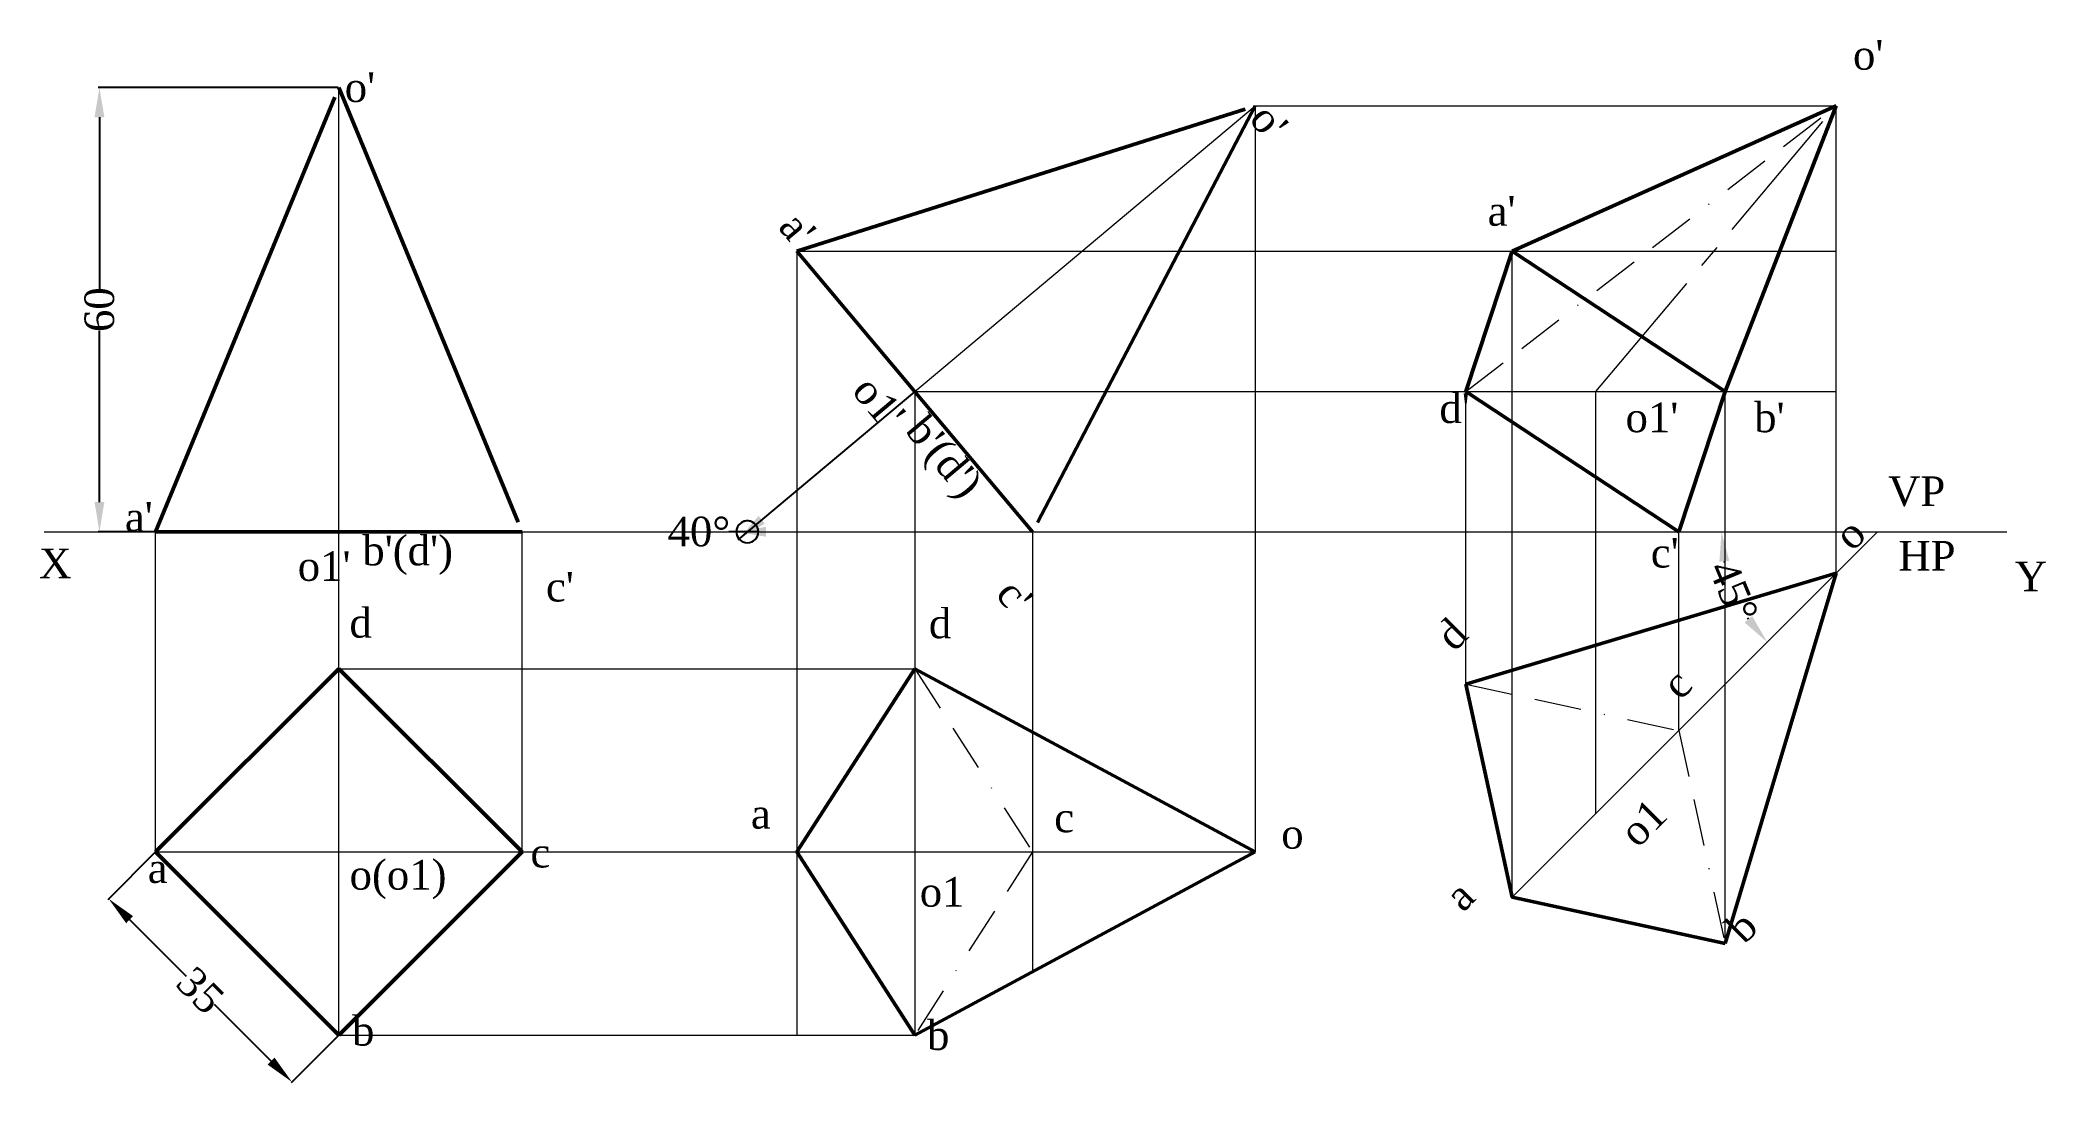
# Paper-space layout 'solid3' of a CAD drawing. Header units: millimetres. Extents: x 5 to 276, y 3 to 144.
import ezdxf

# ---------------------------------------------------------------- set-up
doc = ezdxf.new("R2010")
doc.units = ezdxf.units.MM
for name, pattern in [('BORDER2', [22.225, 6.35, -3.175, 6.35, -3.175, 0, -3.175]), ('CENTER2', [28.575, 19.05, -3.175, 3.175, -3.175]), ('CENTERX2', [101.6, 63.5, -12.7, 12.7, -12.7])]:
    doc.linetypes.add(name, pattern=pattern)
for name, color, linetype, lineweight in [('axes', 250, 'BORDER2', 5), ('center line', 250, 'CENTER2', 5), ('projection line', 250, 'Continuous', 5), ('text', 212, 'CENTERX2', 5), ('visible line', 5, 'CENTERX2', 50), ('xy', 1, 'Continuous', 15)]:
    doc.layers.add(name, color=color, linetype=linetype, lineweight=lineweight)
doc.styles.get("Standard").update_dxf_attribs({"font": 'times.ttf', "height": 4})
doc.dimstyles.get("Standard").update_dxf_attribs({"dimtxt": 4, "dimasz": 4, "dimexe": 0.18, "dimexo": 0.0625, "dimgap": 0.09, "dimtad": 0, "dimtoh": 1, "dimdec": 0, "dimzin": 0, "dimdsep": 46, "dimtxsty": 'Standard', "dimcen": 0.09, "dimadec": 0, "dimazin": 0, "dimtfac": 1, "dimtdec": 0, "dimtofl": 0, "dimtmove": 0, "dimatfit": 3, "dimfxl": 1, "dimtolj": 1, "dimtzin": 0, "dimarcsym": 0})

# ---------------------------------------------------------------- blocks, each defined once
blk = doc.blocks.new('*D125')
at = {"layer": 'Defpoints', "color": 0, "transparency": 16777216}
for p in [(168.9, 135.06), (122.94, 96.49), (5.42, 77.54), (99.02, 76.87), (270.41, 77.54)]:
    blk.add_point(p, dxfattribs=at)
at = {"layer": 'projection line', "color": 0, "lineweight": -2, "transparency": 16777216}
for p, q in [((122.89, 96.45), (99.07, 76.47)), ((101.83, 77.54), (97.83, 77.54))]:
    blk.add_line(p, q, dxfattribs=at)
for start, end in [(0, 180), (40, 220), (180, 0)]:
    blk.add_arc((100.35, 77.54), 1.48, start, end, dxfattribs=at)
at = {"layer": 'projection line', "color": 0, "transparency": 16777216}
for points in [[(102.7, 78.64), (101.85, 79.67), (99.21, 76.58)], [(102.86, 76.87), (102.86, 78.2), (98.86, 77.54)]]:
    blk.add_solid(points, dxfattribs=at)
at = {"layer": 'projection line', "color": 0, "transparency": 16777216, "insert": (93.8, 77.54), "char_height": 4, "attachment_point": 5}
blk.add_mtext('\\A1;40°', dxfattribs=at)
blk = doc.blocks.new('*D126')
at = {"layer": 'Defpoints', "color": 0, "transparency": 16777216}
for p in [(5.42, 77.54), (270.41, 77.54), (232.58, 72.08), (247.35, 71.94), (203.6, 28.19)]:
    blk.add_point(p, dxfattribs=at)
at = {"layer": 'projection line', "color": 0, "lineweight": -2, "transparency": 16777216}
for start, end in [(190.8857, 191.4949), (213.5051, 214.1143)]:
    blk.add_arc((252.95, 77.54), 21.09, start, end, dxfattribs=at)
at = {"layer": 'projection line', "color": 0, "transparency": 16777216}
for points in [[(231.58, 73.49), (232.91, 73.62), (231.87, 77.54)], [(236.01, 66.14), (234.98, 65.29), (238.04, 62.63)]]:
    blk.add_solid(points, dxfattribs=at)
at = {"layer": 'projection line', "color": 0, "transparency": 16777216, "insert": (233.47, 69.47), "char_height": 4, "attachment_point": 5, "rotation": 292.5}
blk.add_mtext('\\A1;45°', dxfattribs=at)
blk = doc.blocks.new('*D127')
at = {"layer": 'Defpoints', "color": 0, "transparency": 16777216}
for p in [(12.87, 137.54), (45.18, 137.54), (45.18, 77.54)]:
    blk.add_point(p, dxfattribs=at)
at = {"layer": 'projection line', "color": 0, "lineweight": -2, "transparency": 16777216}
for p, q in [((45.12, 137.54), (12.69, 137.54)), ((12.87, 133.54), (12.87, 110.35)), ((12.87, 81.54), (12.87, 104.73)), ((45.12, 77.54), (12.69, 77.54))]:
    blk.add_line(p, q, dxfattribs=at)
at = {"layer": 'projection line', "color": 0, "transparency": 16777216}
for points in [[(12.2, 133.54), (13.53, 133.54), (12.87, 137.54)], [(12.2, 81.54), (13.53, 81.54), (12.87, 77.54)]]:
    blk.add_solid(points, dxfattribs=at)
at = {"layer": 'projection line', "color": 0, "transparency": 16777216, "insert": (12.87, 107.54), "char_height": 4, "attachment_point": 5, "rotation": 90}
blk.add_mtext('\\A1;60', dxfattribs=at)
blk = doc.blocks.new('*D128')
at = {"layer": 'Defpoints', "color": 0, "transparency": 16777216}
for p in [(20.43, 34.29), (45.18, 9.54), (38.86, 3.21)]:
    blk.add_point(p, dxfattribs=at)
at = {"layer": 'projection line', "color": 0, "lineweight": -2, "transparency": 16777216}
for p, q in [((20.39, 34.24), (13.98, 27.84)), ((16.94, 25.14), (24.56, 17.52)), ((36.03, 6.04), (28.42, 13.66)), ((45.14, 9.49), (38.73, 3.09))]:
    blk.add_line(p, q, dxfattribs=at)
at = {"layer": 'projection line', "color": 0, "transparency": 16777216}
for points in [[(17.41, 25.61), (16.47, 24.66), (14.11, 27.96)], [(36.5, 6.51), (35.56, 5.57), (38.86, 3.21)]]:
    blk.add_solid(points, dxfattribs=at)
at = {"layer": 'projection line', "color": 0, "transparency": 16777216, "insert": (26.49, 15.59), "char_height": 4, "attachment_point": 5, "rotation": 315}
blk.add_mtext('\\A1;35', dxfattribs=at)

psp = doc.layouts.new('solid3')

# ---------------------------------------------------------------- linework, layer by layer
at = {"layer": 'axes'}
for p, q in [((197.35, 96.49), (247.35, 135.06)), ((122.94, 59.03), (138.85, 34.29)), ((197.35, 56.94), (226.1, 50.69)), ((226.1, 50.69), (232.35, 21.94)), ((138.85, 34.29), (122.94, 9.54))]:
    psp.add_line(p, q, dxfattribs=at)
at = {"layer": 'center line'}
for p, q in [((214.92, 96.49), (247.35, 135.06)), ((203.6, 28.19), (247.35, 71.94)), ((107.03, 34.29), (168.9, 34.29))]:
    psp.add_line(p, q, dxfattribs=at)
at = {"layer": 'projection line'}
for p, q in [((45.18, 77.54), (45.18, 137.54)), ((122.94, 96.49), (168.9, 135.06)), ((168.9, 135.06), (168.9, 34.29)), ((168.9, 135.06), (247.35, 135.06)), ((247.35, 71.94), (247.35, 135.06)), ((107.03, 115.45), (107.03, 9.54)), ((107.03, 115.45), (247.35, 115.45)), ((203.6, 28.19), (203.6, 115.45)), ((122.94, 96.49), (122.94, 9.54)), ((122.94, 96.49), (247.35, 96.49)), ((197.35, 56.94), (197.35, 96.49)), ((214.92, 39.5), (214.92, 96.49)), ((232.35, 21.94), (232.35, 96.49)), ((20.43, 34.29), (20.43, 77.54)), ((45.18, 9.54), (45.18, 77.54)), ((69.93, 34.29), (69.93, 77.54)), ((138.85, 77.54), (138.85, 18.1)), ((252.95, 77.54), (203.45, 28.04)), ((226.1, 50.69), (226.1, 77.54)), ((45.18, 59.03), (122.94, 59.03)), ((20.43, 34.29), (20.43, 55.91)), ((20.43, 34.29), (69.93, 34.29)), ((69.93, 34.29), (168.9, 34.29)), ((45.18, 9.54), (122.94, 9.54))]:
    psp.add_line(p, q, dxfattribs=at)
at = {"layer": 'visible line'}
for p, q in [((20.43, 77.54), (45.18, 137.54)), ((45.18, 137.54), (69.93, 77.54)), ((107.03, 115.45), (168.9, 135.06)), ((168.9, 135.06), (138.85, 77.54)), ((203.6, 115.45), (247.35, 135.06)), ((247.35, 135.06), (232.35, 96.49)), ((138.85, 77.54), (107.03, 115.45)), ((197.35, 96.49), (203.6, 115.45)), ((203.6, 115.45), (232.35, 96.49)), ((226.1, 77.54), (197.35, 96.49)), ((232.35, 96.49), (226.1, 77.54)), ((69.93, 77.54), (20.43, 77.54)), ((247.35, 71.94), (197.35, 56.94)), ((232.35, 21.94), (247.35, 71.94)), ((122.94, 59.03), (107.03, 34.29)), ((168.9, 34.29), (122.94, 59.03)), ((197.35, 56.94), (203.6, 28.19)), ((107.03, 34.29), (122.94, 9.54)), ((122.94, 9.54), (168.9, 34.29)), ((203.6, 28.19), (232.35, 21.94))]:
    psp.add_line(p, q, dxfattribs=at)
psp.add_lwpolyline([(20.43, 34.29), (45.18, 9.54), (69.93, 34.29), (45.18, 59.03)], close=True, dxfattribs=at)
at = {"layer": 'xy'}
psp.add_line((5.42, 77.54), (270.41, 77.54), dxfattribs=at)

# ---------------------------------------------------------------- texts
at = {"layer": 'text'}
for s, p in [("o'", (249.62, 139.96)), ("o'", (45.98, 135.6)), ("a'", (200.29, 118.88)), ("d'", (193.78, 92.23)), ("o1'", (218.91, 90.99)), ("b'", (236.28, 90.99)), ('VP', (254.35, 81.02)), ("a'", (16.3, 77.54)), ("b'(d')", (48.36, 73)), ("c'", (222.32, 72.71)), ('HP', (255.74, 72.3)), ('X', (4.72, 71.26)), ("o1'", (39.64, 70.91)), ('Y', (271.45, 69.51)), ("c'", (73.15, 68.12)), ('d', (46.62, 63.24)), ('d', (124.85, 63.16)), ('a', (100.82, 37.44)), ('c', (141.77, 36.95)), ('o', (172.43, 34.74)), ('a', (19.39, 30.1)), ('o(o1)', (46.64, 29.2)), ('c', (71.06, 32.19)), ('o1', (123.62, 26.9)), ('b', (46.97, 8.13)), ('b', (124.61, 7.54))]:
    psp.add_text(s, height=4, dxfattribs=at).set_placement(p)
for s, rotation, p in [("o'", 310, (167.93, 133.21)), ("a'", 310, (104.38, 118.62)), ("o1'", 310, (114.3, 96.48)), ("b'(d')", 310, (121.51, 91.14)), ('o', 45, (249.53, 74.76)), ("c'", 310, (133.7, 69.02)), ('d', 45, (195.79, 61.21)), ('c', 45, (226.29, 54.64)), ('o1', 45, (220.56, 34.7)), ('a', 45, (196.98, 26.02)), ('b', 45, (234.94, 21.71))]:
    psp.add_text(s, height=4, rotation=rotation, dxfattribs=at).set_placement(p)

# ---------------------------------------------------------------- dimensions: what is measured, and where the dimension line sits
at = {"layer": 'projection line'}
dim = psp.add_linear_dim(base=(12.87, 137.54), p1=(45.18, 77.54), p2=(45.18, 137.54), angle=90, dimstyle='Standard', dxfattribs=at)
dim.commit()
dim.dimension.update_dxf_attribs({"geometry": '*D127', "text_midpoint": (12.87, 107.54)})
for base, line1, line2, picture, middle in [((99.02, 76.87), ((5.42, 77.54), (270.41, 77.54)), ((122.94, 96.49), (168.9, 135.06)), '*D125', (93.8, 77.54)), ((232.58, 72.08), ((203.6, 28.19), (247.35, 71.94)), ((5.42, 77.54), (270.41, 77.54)), '*D126', (233.47, 69.47))]:
    dim = psp.add_angular_dim_2l(base=base, line1=line1, line2=line2, dimstyle='Standard', dxfattribs=at)
    dim.commit()
    dim.dimension.update_dxf_attribs({"geometry": picture, "text_midpoint": middle})
dim = psp.add_aligned_dim(p1=(20.43, 34.29), p2=(45.18, 9.54), distance=-8.94, dimstyle='Standard', dxfattribs=at)
dim.commit()
dim.dimension.update_dxf_attribs({"geometry": '*D128', "text_midpoint": (26.49, 15.59)})

doc.saveas('drawing.dxf')
